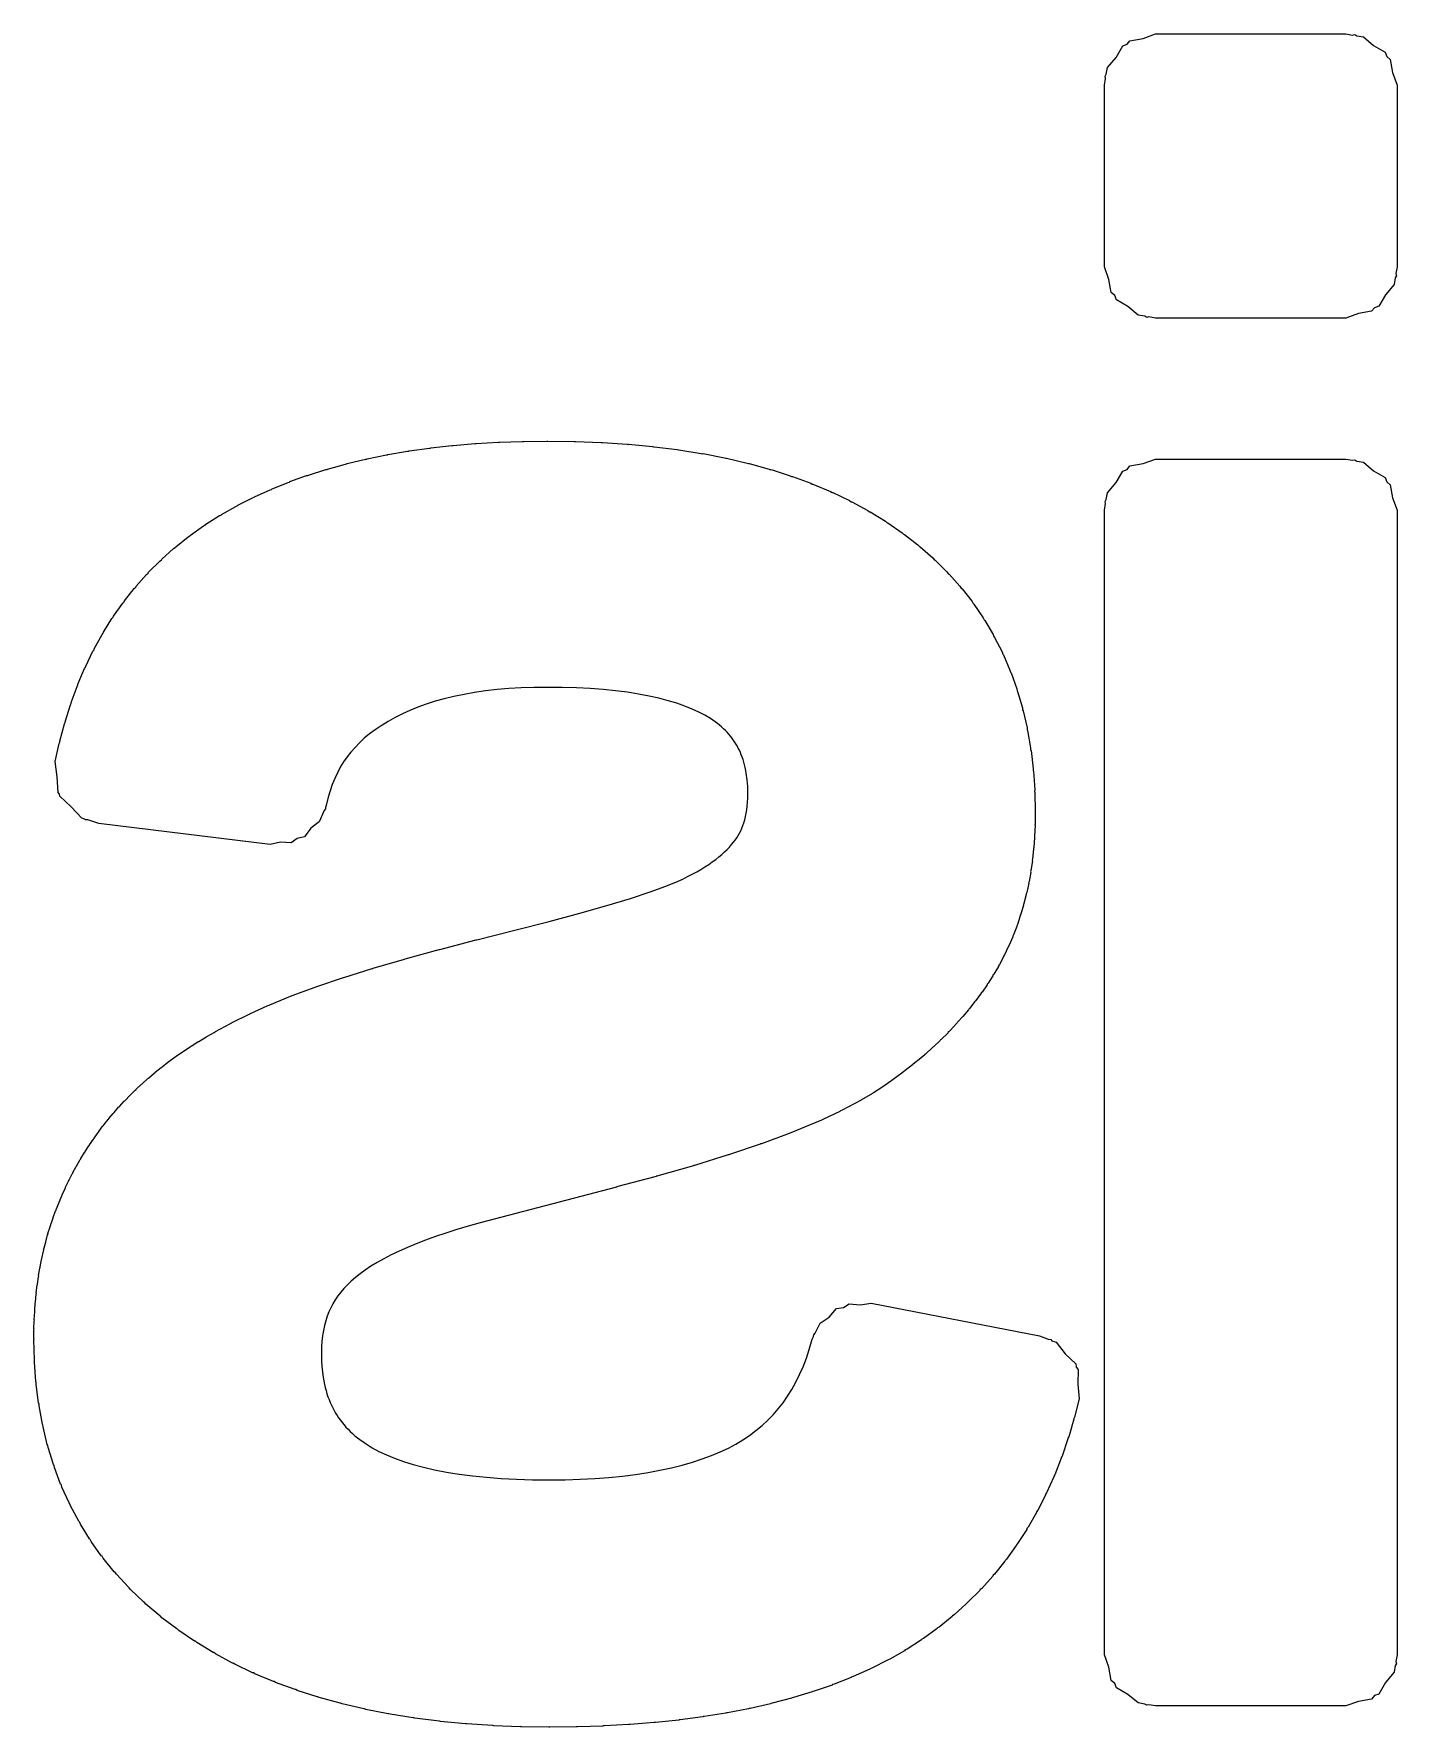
# Model space of a CAD drawing. Extents: x 0.85 to 7.08, y -8.11 to -2.46.
# Drawn here: x 5.0998 to 5.1785, y -6.8085 to -6.7108 of the extents above; entities that cross this region are included whole.
import ezdxf

# ---------------------------------------------------------------- set-up
doc = ezdxf.new("R2010")
doc.units = 0
doc.header["$MEASUREMENT"] = 0
doc.layers.add('BLACK', color=7, linetype='CONTINUOUS')

msp = doc.modelspace()

# ---------------------------------------------------------------- linework, layer by layer
at = {"layer": 'BLACK', "linetype": 'CONTINUOUS'}
for p, q in [((5.163062, -6.711202), (5.163817, -6.711069)), ((5.163817, -6.711069), (5.164538, -6.710806)), ((5.164538, -6.710806), (5.175524, -6.710806)), ((5.175524, -6.710806), (5.175908, -6.710874)), ((5.175908, -6.710874), (5.176037, -6.710851)), ((5.176037, -6.710851), (5.176151, -6.710917)), ((5.176151, -6.710917), (5.176534, -6.710985)), ((5.176534, -6.710985), (5.177122, -6.711478)), ((5.162257, -6.712162), (5.16264, -6.711497)), ((5.16264, -6.711497), (5.162891, -6.711406)), ((5.162891, -6.711406), (5.163062, -6.711202)), ((5.177122, -6.711478), (5.177786, -6.711861)), ((5.177786, -6.711861), (5.177877, -6.712112)), ((5.177877, -6.712112), (5.178081, -6.712283)), ((5.161696, -6.713133), (5.161764, -6.712749)), ((5.161764, -6.712749), (5.162257, -6.712162)), ((5.178081, -6.712283), (5.178215, -6.713038)), ((5.178215, -6.713038), (5.178477, -6.713759)), ((5.161585, -6.713759), (5.161653, -6.713376)), ((5.161585, -6.724257), (5.161585, -6.713759)), ((5.16163, -6.713246), (5.161696, -6.713133)), ((5.161653, -6.713376), (5.16163, -6.713246)), ((5.178477, -6.713759), (5.178477, -6.724257)), ((5.161848, -6.724978), (5.161585, -6.724257)), ((5.178432, -6.72477), (5.178366, -6.724884)), ((5.178477, -6.724257), (5.178409, -6.724641)), ((5.178409, -6.724641), (5.178432, -6.72477)), ((5.161981, -6.725734), (5.161848, -6.724978)), ((5.162185, -6.725905), (5.161981, -6.725734)), ((5.178299, -6.725267), (5.177806, -6.725855)), ((5.178366, -6.724884), (5.178299, -6.725267)), ((5.162276, -6.726155), (5.162185, -6.725905)), ((5.162941, -6.726539), (5.162276, -6.726155)), ((5.163528, -6.727032), (5.162941, -6.726539)), ((5.177172, -6.72661), (5.177001, -6.726814)), ((5.177422, -6.726519), (5.177172, -6.72661)), ((5.177806, -6.725855), (5.177422, -6.726519)), ((5.163912, -6.7271), (5.163528, -6.727032)), ((5.164025, -6.727165), (5.163912, -6.7271)), ((5.164155, -6.727142), (5.164025, -6.727165)), ((5.164538, -6.72721), (5.164155, -6.727142)), ((5.175524, -6.72721), (5.164538, -6.72721)), ((5.176245, -6.726948), (5.175524, -6.72721)), ((5.177001, -6.726814), (5.176245, -6.726948)), ((5.122724, -6.734699), (5.123931, -6.734564)), ((5.123931, -6.734564), (5.123986, -6.734567)), ((5.123986, -6.734567), (5.12401, -6.734556)), ((5.12401, -6.734556), (5.125252, -6.734451)), ((5.125252, -6.734451), (5.125305, -6.734455)), ((5.125305, -6.734455), (5.125328, -6.734445)), ((5.125328, -6.734445), (5.126606, -6.73437)), ((5.126606, -6.73437), (5.126655, -6.734376)), ((5.126655, -6.734376), (5.126678, -6.734367)), ((5.126678, -6.734367), (5.12799, -6.734322)), ((5.12799, -6.734322), (5.128037, -6.734328)), ((5.128037, -6.734328), (5.128059, -6.73432)), ((5.128059, -6.73432), (5.129407, -6.734305)), ((5.129407, -6.734305), (5.129454, -6.734313)), ((5.129454, -6.734313), (5.129476, -6.734305)), ((5.129476, -6.734305), (5.130994, -6.734324)), ((5.130994, -6.734324), (5.131045, -6.734334)), ((5.131045, -6.734334), (5.13107, -6.734326)), ((5.13107, -6.734326), (5.132542, -6.734382)), ((5.132542, -6.734382), (5.132596, -6.734393)), ((5.132596, -6.734393), (5.132622, -6.734386)), ((5.132622, -6.734386), (5.134049, -6.734479)), ((5.134049, -6.734479), (5.134106, -6.734493)), ((5.134106, -6.734493), (5.134134, -6.734485)), ((5.134134, -6.734485), (5.135515, -6.734616)), ((5.135515, -6.734616), (5.135576, -6.734632)), ((5.11789, -6.735603), (5.118955, -6.735348)), ((5.118955, -6.735348), (5.119024, -6.735343)), ((5.119024, -6.735343), (5.119051, -6.735326)), ((5.119051, -6.735326), (5.120153, -6.735101)), ((5.120153, -6.735101), (5.120217, -6.735099)), ((5.120217, -6.735099), (5.120244, -6.735084)), ((5.120244, -6.735084), (5.121381, -6.734888)), ((5.121381, -6.734888), (5.121442, -6.734889)), ((5.121442, -6.734889), (5.121468, -6.734875)), ((5.121468, -6.734875), (5.12264, -6.73471)), ((5.12264, -6.73471), (5.122698, -6.734711)), ((5.122698, -6.734711), (5.122724, -6.734699)), ((5.135576, -6.734632), (5.135605, -6.734626)), ((5.135605, -6.734626), (5.13694, -6.734793)), ((5.13694, -6.734793), (5.137004, -6.734813)), ((5.137004, -6.734813), (5.137036, -6.734806)), ((5.137036, -6.734806), (5.138325, -6.735011)), ((5.138325, -6.735011), (5.138392, -6.735034)), ((5.138392, -6.735034), (5.138426, -6.735029)), ((5.138426, -6.735029), (5.139669, -6.735271)), ((5.139669, -6.735271), (5.13974, -6.735298)), ((5.13974, -6.735298), (5.139776, -6.735293)), ((5.139776, -6.735293), (5.140974, -6.735572)), ((5.140974, -6.735572), (5.141047, -6.735604)), ((5.163817, -6.735605), (5.164538, -6.735343)), ((5.164538, -6.735343), (5.175524, -6.735343)), ((5.175524, -6.735343), (5.175908, -6.73541)), ((5.175908, -6.73541), (5.176037, -6.735387)), ((5.176037, -6.735387), (5.176151, -6.735453)), ((5.176151, -6.735453), (5.176534, -6.735521)), ((5.176534, -6.735521), (5.177122, -6.736014)), ((5.114592, -6.736642), (5.115552, -6.736297)), ((5.115552, -6.736297), (5.11563, -6.736284)), ((5.11563, -6.736284), (5.11566, -6.736261)), ((5.11566, -6.736261), (5.116655, -6.735945)), ((5.116655, -6.735945), (5.11673, -6.735935)), ((5.11673, -6.735935), (5.116759, -6.735914)), ((5.116759, -6.735914), (5.11779, -6.735629)), ((5.11779, -6.735629), (5.117861, -6.735622)), ((5.117861, -6.735622), (5.11789, -6.735603)), ((5.141047, -6.735604), (5.141085, -6.735601)), ((5.141085, -6.735601), (5.142237, -6.735917)), ((5.142237, -6.735917), (5.142314, -6.735953)), ((5.142314, -6.735953), (5.142354, -6.735951)), ((5.142354, -6.735951), (5.14346, -6.736305)), ((5.14346, -6.736305), (5.14354, -6.736346)), ((5.14354, -6.736346), (5.143583, -6.736347)), ((5.143583, -6.736347), (5.144643, -6.736737)), ((5.162257, -6.736698), (5.16264, -6.736033)), ((5.16264, -6.736033), (5.162891, -6.735942)), ((5.162891, -6.735942), (5.163062, -6.735738)), ((5.163062, -6.735738), (5.163817, -6.735605)), ((5.177122, -6.736014), (5.177786, -6.736397)), ((5.177786, -6.736397), (5.177877, -6.736648)), ((5.112437, -6.737571), (5.112523, -6.737545)), ((5.112523, -6.737545), (5.112553, -6.737515)), ((5.112553, -6.737515), (5.113442, -6.73711)), ((5.113442, -6.73711), (5.113526, -6.737088)), ((5.113526, -6.737088), (5.113557, -6.737061)), ((5.113557, -6.737061), (5.114481, -6.736685)), ((5.114481, -6.736685), (5.114562, -6.736668)), ((5.114562, -6.736668), (5.114592, -6.736642)), ((5.144643, -6.736737), (5.144725, -6.736785)), ((5.144725, -6.736785), (5.14477, -6.736787)), ((5.14477, -6.736787), (5.145784, -6.737215)), ((5.145784, -6.737215), (5.145868, -6.737269)), ((5.145868, -6.737269), (5.145915, -6.737274)), ((5.145915, -6.737274), (5.146884, -6.737739)), ((5.161696, -6.737669), (5.161764, -6.737285)), ((5.161764, -6.737285), (5.162257, -6.736698)), ((5.177877, -6.736648), (5.178081, -6.736819)), ((5.178081, -6.736819), (5.178215, -6.737575)), ((5.110646, -6.738536), (5.111465, -6.738071)), ((5.111465, -6.738071), (5.111553, -6.738039)), ((5.111553, -6.738039), (5.111583, -6.738007)), ((5.111583, -6.738007), (5.112437, -6.737571)), ((5.146884, -6.737739), (5.146969, -6.737799)), ((5.146969, -6.737799), (5.147017, -6.737807)), ((5.147017, -6.737807), (5.14794, -6.738309)), ((5.14794, -6.738309), (5.148026, -6.738377)), ((5.148026, -6.738377), (5.148076, -6.738387)), ((5.148076, -6.738387), (5.148953, -6.738926)), ((5.161585, -6.738295), (5.161653, -6.737912)), ((5.161585, -6.804335), (5.161585, -6.738295)), ((5.16163, -6.737783), (5.161696, -6.737669)), ((5.161653, -6.737912), (5.16163, -6.737783)), ((5.178215, -6.737575), (5.178477, -6.738295)), ((5.178477, -6.738295), (5.178477, -6.804335)), ((5.108852, -6.73973), (5.109605, -6.739195)), ((5.109605, -6.739195), (5.109707, -6.739146)), ((5.109707, -6.739146), (5.109739, -6.739105)), ((5.109739, -6.739105), (5.11053, -6.738606)), ((5.11053, -6.738606), (5.110617, -6.73857)), ((5.110617, -6.73857), (5.110646, -6.738536)), ((5.148953, -6.738926), (5.149038, -6.739002)), ((5.149038, -6.739002), (5.149089, -6.739015)), ((5.149089, -6.739015), (5.149921, -6.739592)), ((5.107877, -6.740508), (5.107977, -6.740446)), ((5.107977, -6.740446), (5.108005, -6.7404)), ((5.108005, -6.7404), (5.108721, -6.739829)), ((5.108721, -6.739829), (5.108822, -6.739774)), ((5.108822, -6.739774), (5.108852, -6.73973)), ((5.149921, -6.739592), (5.150002, -6.739673)), ((5.150002, -6.739673), (5.150053, -6.739689)), ((5.150053, -6.739689), (5.150829, -6.740293)), ((5.150829, -6.740293), (5.150911, -6.740385)), ((5.150911, -6.740385), (5.150964, -6.740405)), ((5.150964, -6.740405), (5.15169, -6.741044)), ((5.106435, -6.741875), (5.107076, -6.741231)), ((5.107076, -6.741231), (5.107173, -6.741164)), ((5.107173, -6.741164), (5.107199, -6.741116)), ((5.107199, -6.741116), (5.107877, -6.740508)), ((5.15169, -6.741044), (5.151769, -6.741143)), ((5.151769, -6.741143), (5.151822, -6.741167)), ((5.151822, -6.741167), (5.152498, -6.741839)), ((5.105715, -6.742678), (5.10632, -6.741998)), ((5.10632, -6.741998), (5.106412, -6.741925)), ((5.106412, -6.741925), (5.106435, -6.741875)), ((5.152498, -6.741839), (5.152573, -6.741946)), ((5.152573, -6.741946), (5.152626, -6.741975)), ((5.152626, -6.741975), (5.153252, -6.742681)), ((5.105041, -6.743523), (5.105608, -6.742806)), ((5.105608, -6.742806), (5.105695, -6.742728)), ((5.105695, -6.742728), (5.105715, -6.742678)), ((5.153252, -6.742681), (5.153321, -6.742794)), ((5.153321, -6.742794), (5.153372, -6.742826)), ((5.153372, -6.742826), (5.153948, -6.743566)), ((5.104412, -6.744408), (5.104941, -6.743656)), ((5.104941, -6.743656), (5.105024, -6.743574)), ((5.105024, -6.743574), (5.105041, -6.743523)), ((5.153948, -6.743566), (5.154011, -6.743684)), ((5.154011, -6.743684), (5.15406, -6.74372)), ((5.15406, -6.74372), (5.154586, -6.744493)), ((5.103818, -6.745383), (5.103829, -6.745332)), ((5.103829, -6.745332), (5.104322, -6.744544)), ((5.104322, -6.744544), (5.104398, -6.744459)), ((5.104398, -6.744459), (5.104412, -6.744408)), ((5.154586, -6.744493), (5.154641, -6.744615)), ((5.154641, -6.744615), (5.154688, -6.744654)), ((5.154688, -6.744654), (5.155164, -6.745462)), ((5.103285, -6.746344), (5.103293, -6.746294)), ((5.103293, -6.746294), (5.103748, -6.74547)), ((5.103748, -6.74547), (5.103818, -6.745383)), ((5.155164, -6.745462), (5.15521, -6.745586)), ((5.15521, -6.745586), (5.155254, -6.745627)), ((5.155254, -6.745627), (5.15568, -6.746469)), ((5.102799, -6.747341), (5.102804, -6.747293)), ((5.102804, -6.747293), (5.103222, -6.746432)), ((5.103222, -6.746432), (5.103285, -6.746344)), ((5.15568, -6.746469), (5.155718, -6.746594)), ((5.155718, -6.746594), (5.155758, -6.746637)), ((5.155758, -6.746637), (5.156134, -6.747513)), ((5.102361, -6.748326), (5.102742, -6.747429)), ((5.102742, -6.747429), (5.102799, -6.747341)), ((5.156134, -6.747513), (5.156163, -6.747637)), ((5.156163, -6.747637), (5.1562, -6.747682)), ((5.1562, -6.747682), (5.156526, -6.748591)), ((5.101964, -6.749393), (5.102308, -6.74846)), ((5.102308, -6.74846), (5.102358, -6.748373)), ((5.102358, -6.748373), (5.102361, -6.748326)), ((5.123496, -6.74917), (5.122964, -6.749319)), ((5.124054, -6.749036), (5.123496, -6.74917)), ((5.124639, -6.748916), (5.124054, -6.749036)), ((5.125249, -6.748811), (5.124639, -6.748916)), ((5.125884, -6.748721), (5.125249, -6.748811)), ((5.126546, -6.748646), (5.125884, -6.748721)), ((5.12723, -6.748588), (5.126546, -6.748646)), ((5.127942, -6.748546), (5.12723, -6.748588)), ((5.128679, -6.74852), (5.127942, -6.748546)), ((5.12944, -6.748512), (5.128679, -6.74852)), ((5.130297, -6.74852), (5.12944, -6.748512)), ((5.131121, -6.748544), (5.130297, -6.74852)), ((5.131908, -6.748585), (5.131121, -6.748544)), ((5.132661, -6.748641), (5.131908, -6.748585)), ((5.133377, -6.748713), (5.132661, -6.748641)), ((5.134061, -6.7488), (5.133377, -6.748713)), ((5.134705, -6.748901), (5.134061, -6.7488)), ((5.135314, -6.749016), (5.134705, -6.748901)), ((5.135884, -6.749143), (5.135314, -6.749016)), ((5.136419, -6.749283), (5.135884, -6.749143)), ((5.156526, -6.748591), (5.156547, -6.748712)), ((5.156547, -6.748712), (5.15658, -6.748758)), ((5.15658, -6.748758), (5.156856, -6.749701)), ((5.101613, -6.750494), (5.10192, -6.749524)), ((5.10192, -6.749524), (5.101964, -6.749439)), ((5.101964, -6.749439), (5.101964, -6.749393)), ((5.120667, -6.75025), (5.120254, -6.750485)), ((5.121079, -6.75004), (5.120667, -6.75025)), ((5.121513, -6.749842), (5.121079, -6.75004)), ((5.121972, -6.749655), (5.121513, -6.749842)), ((5.122455, -6.74948), (5.121972, -6.749655)), ((5.122964, -6.749319), (5.122455, -6.74948)), ((5.136915, -6.749434), (5.136419, -6.749283)), ((5.137374, -6.749594), (5.136915, -6.749434)), ((5.137794, -6.749763), (5.137374, -6.749594)), ((5.138177, -6.749939), (5.137794, -6.749763)), ((5.138524, -6.750121), (5.138177, -6.749939)), ((5.138856, -6.750319), (5.138524, -6.750121)), ((5.156856, -6.749701), (5.156869, -6.749819)), ((5.156869, -6.749819), (5.156898, -6.749865)), ((5.156898, -6.749865), (5.157124, -6.750842)), ((5.101307, -6.751626), (5.101576, -6.75062)), ((5.101576, -6.75062), (5.101615, -6.750537)), ((5.101615, -6.750537), (5.101613, -6.750494)), ((5.119183, -6.751203), (5.118882, -6.751453)), ((5.119508, -6.750961), (5.119183, -6.751203)), ((5.119858, -6.750726), (5.119508, -6.750961)), ((5.120254, -6.750485), (5.119858, -6.750726)), ((5.138983, -6.750403), (5.138856, -6.750319)), ((5.139122, -6.7505), (5.138983, -6.750403)), ((5.139254, -6.750599), (5.139122, -6.7505)), ((5.139379, -6.750698), (5.139254, -6.750599)), ((5.139498, -6.750799), (5.139379, -6.750698)), ((5.13961, -6.750901), (5.139498, -6.750799)), ((5.139717, -6.751004), (5.13961, -6.750901)), ((5.139817, -6.751108), (5.139717, -6.751004)), ((5.139914, -6.751214), (5.139817, -6.751108)), ((5.140005, -6.751322), (5.139914, -6.751214)), ((5.157124, -6.750842), (5.15713, -6.750956)), ((5.15713, -6.750956), (5.157156, -6.751001)), ((5.157156, -6.751001), (5.157331, -6.752012)), ((5.101045, -6.75279), (5.101277, -6.751748)), ((5.101277, -6.751748), (5.10131, -6.751667)), ((5.10131, -6.751667), (5.101307, -6.751626)), ((5.118345, -6.751974), (5.118106, -6.752247)), ((5.118603, -6.75171), (5.118345, -6.751974)), ((5.118882, -6.751453), (5.118603, -6.75171)), ((5.14009, -6.75143), (5.140005, -6.751322)), ((5.140172, -6.751542), (5.14009, -6.75143)), ((5.14025, -6.751656), (5.140172, -6.751542)), ((5.140323, -6.751772), (5.14025, -6.751656)), ((5.140392, -6.751891), (5.140323, -6.751772)), ((5.140458, -6.752013), (5.140392, -6.751891)), ((5.140521, -6.75214), (5.140458, -6.752013)), ((5.14058, -6.752268), (5.140521, -6.75214)), ((5.157331, -6.752012), (5.157331, -6.75212)), ((5.157331, -6.75212), (5.157354, -6.752165)), ((5.157354, -6.752165), (5.157479, -6.75321)), ((5.101161, -6.753684), (5.101045, -6.75279)), ((5.117498, -6.753123), (5.117328, -6.753439)), ((5.117684, -6.75282), (5.117498, -6.753123)), ((5.117887, -6.752528), (5.117684, -6.75282)), ((5.118106, -6.752247), (5.117887, -6.752528)), ((5.140635, -6.752403), (5.14058, -6.752268)), ((5.140688, -6.752542), (5.140635, -6.752403)), ((5.140736, -6.752684), (5.140688, -6.752542)), ((5.140782, -6.752834), (5.140736, -6.752684)), ((5.140823, -6.752988), (5.140782, -6.752834)), ((5.140861, -6.753147), (5.140823, -6.752988)), ((5.140896, -6.753314), (5.140861, -6.753147)), ((5.101208, -6.754584), (5.101161, -6.753684)), ((5.117034, -6.754113), (5.116909, -6.754476)), ((5.117173, -6.753769), (5.117034, -6.754113)), ((5.117328, -6.753439), (5.117173, -6.753769)), ((5.140922, -6.753465), (5.140896, -6.753314)), ((5.140972, -6.753849), (5.140922, -6.753465)), ((5.141002, -6.754239), (5.140972, -6.753849)), ((5.157479, -6.75321), (5.157473, -6.753312)), ((5.157473, -6.753312), (5.157493, -6.753356)), ((5.157493, -6.753356), (5.157568, -6.754434)), ((5.101291, -6.754673), (5.101208, -6.754584)), ((5.101306, -6.754793), (5.101291, -6.754673)), ((5.10197, -6.755403), (5.101306, -6.754793)), ((5.116799, -6.754857), (5.11669, -6.755325)), ((5.116909, -6.754476), (5.116799, -6.754857)), ((5.140997, -6.755137), (5.141009, -6.754902)), ((5.141012, -6.754664), (5.141002, -6.754239)), ((5.141009, -6.754902), (5.141012, -6.754664)), ((5.157568, -6.754434), (5.157557, -6.75453)), ((5.157557, -6.75453), (5.157574, -6.754573)), ((5.157574, -6.754573), (5.157599, -6.755685)), ((5.102585, -6.756062), (5.10197, -6.755403)), ((5.102741, -6.75611), (5.102585, -6.756062)), ((5.102794, -6.756159), (5.102741, -6.75611)), ((5.116567, -6.755611), (5.116286, -6.756268)), ((5.116638, -6.755518), (5.116567, -6.755611)), ((5.11669, -6.755325), (5.116634, -6.755454)), ((5.116634, -6.755454), (5.116638, -6.755518)), ((5.140834, -6.756155), (5.140879, -6.755972)), ((5.140879, -6.755972), (5.140918, -6.75578)), ((5.140918, -6.75578), (5.140951, -6.755578)), ((5.140951, -6.755578), (5.140977, -6.755363)), ((5.140977, -6.755363), (5.140997, -6.755137)), ((5.157599, -6.755685), (5.157587, -6.75576)), ((5.157587, -6.75576), (5.157599, -6.755795)), ((5.157599, -6.755795), (5.157591, -6.756399)), ((5.102919, -6.756164), (5.102794, -6.756159)), ((5.103565, -6.756363), (5.102919, -6.756164)), ((5.113453, -6.757583), (5.103565, -6.756363)), ((5.115793, -6.756638), (5.115421, -6.75713)), ((5.116286, -6.756268), (5.115793, -6.756638)), ((5.140375, -6.757198), (5.140456, -6.757068)), ((5.140456, -6.757068), (5.140532, -6.756933)), ((5.140532, -6.756933), (5.140602, -6.756792)), ((5.140602, -6.756792), (5.140667, -6.756645)), ((5.140667, -6.756645), (5.140728, -6.756489)), ((5.140728, -6.756489), (5.140783, -6.756327)), ((5.140783, -6.756327), (5.140834, -6.756155)), ((5.157562, -6.75708), (5.157548, -6.757142)), ((5.157588, -6.756488), (5.157562, -6.75708)), ((5.157591, -6.756399), (5.157579, -6.756459)), ((5.157579, -6.756459), (5.157588, -6.756488)), ((5.114054, -6.757445), (5.113453, -6.757583)), ((5.11467, -6.757479), (5.114054, -6.757445)), ((5.115009, -6.757225), (5.11467, -6.757479)), ((5.115421, -6.75713), (5.115009, -6.757225)), ((5.139508, -6.758156), (5.139667, -6.758013)), ((5.139667, -6.758013), (5.139814, -6.757871)), ((5.139814, -6.757871), (5.139951, -6.757729)), ((5.139951, -6.757729), (5.140078, -6.757588)), ((5.140078, -6.757588), (5.14019, -6.757452)), ((5.14019, -6.757452), (5.140288, -6.757324)), ((5.140288, -6.757324), (5.140375, -6.757198)), ((5.157503, -6.757848), (5.157441, -6.758416)), ((5.157512, -6.757752), (5.157495, -6.757817)), ((5.157495, -6.757817), (5.157503, -6.757848)), ((5.157556, -6.757172), (5.157512, -6.757752)), ((5.157548, -6.757142), (5.157556, -6.757172)), ((5.138065, -6.759156), (5.138307, -6.759016)), ((5.138307, -6.759016), (5.138538, -6.758873)), ((5.138538, -6.758873), (5.138756, -6.758731)), ((5.138756, -6.758731), (5.138963, -6.758587)), ((5.138963, -6.758587), (5.139156, -6.758444)), ((5.139156, -6.758444), (5.139338, -6.7583)), ((5.139338, -6.7583), (5.139508, -6.758156)), ((5.157429, -6.758514), (5.15735, -6.759071)), ((5.157441, -6.758416), (5.157422, -6.758482)), ((5.157422, -6.758482), (5.157429, -6.758514)), ((5.135377, -6.760314), (5.136288, -6.759985)), ((5.136288, -6.759985), (5.136989, -6.759696)), ((5.136989, -6.759696), (5.137258, -6.759573)), ((5.137258, -6.759573), (5.137539, -6.759436)), ((5.137539, -6.759436), (5.137808, -6.759297)), ((5.137808, -6.759297), (5.138065, -6.759156)), ((5.157216, -6.75982), (5.157101, -6.760353)), ((5.157236, -6.759717), (5.157211, -6.759785)), ((5.157211, -6.759785), (5.157216, -6.75982)), ((5.157334, -6.759172), (5.157236, -6.759717)), ((5.15735, -6.759071), (5.157328, -6.759138)), ((5.157328, -6.759138), (5.157334, -6.759172)), ((5.132881, -6.761097), (5.134236, -6.760687)), ((5.134236, -6.760687), (5.135377, -6.760314)), ((5.156944, -6.76098), (5.156913, -6.76105)), ((5.157077, -6.760459), (5.156944, -6.76098)), ((5.157101, -6.760353), (5.157073, -6.760423)), ((5.157073, -6.760423), (5.157077, -6.760459)), ((5.129539, -6.762022), (5.131312, -6.761543)), ((5.131312, -6.761543), (5.132881, -6.761097)), ((5.156731, -6.761705), (5.156563, -6.762202)), ((5.156765, -6.761596), (5.15673, -6.761667)), ((5.15673, -6.761667), (5.156731, -6.761705)), ((5.156915, -6.761087), (5.156765, -6.761596)), ((5.156913, -6.76105), (5.156915, -6.761087)), ((5.125369, -6.763079), (5.127562, -6.762533)), ((5.127562, -6.762533), (5.129539, -6.762022)), ((5.156294, -6.762907), (5.156091, -6.763381)), ((5.156296, -6.762868), (5.156294, -6.762907)), ((5.156338, -6.762797), (5.156296, -6.762868)), ((5.156524, -6.762312), (5.156338, -6.762797)), ((5.156563, -6.762202), (5.156524, -6.762273)), ((5.156524, -6.762273), (5.156524, -6.762312)), ((5.121244, -6.764176), (5.123197, -6.763641)), ((5.123197, -6.763641), (5.123226, -6.763638)), ((5.123226, -6.763638), (5.123238, -6.76363)), ((5.123238, -6.76363), (5.125344, -6.763086)), ((5.125344, -6.763086), (5.125362, -6.763084)), ((5.125362, -6.763084), (5.125369, -6.763079)), ((5.156041, -6.763491), (5.15582, -6.763952)), ((5.156045, -6.763451), (5.156041, -6.763491)), ((5.156091, -6.763381), (5.156045, -6.763451)), ((5.117693, -6.765248), (5.119341, -6.764732)), ((5.119341, -6.764732), (5.119381, -6.764726)), ((5.119381, -6.764726), (5.119396, -6.764715)), ((5.119396, -6.764715), (5.121197, -6.764189)), ((5.121197, -6.764189), (5.12123, -6.764186)), ((5.12123, -6.764186), (5.121244, -6.764176)), ((5.155467, -6.764619), (5.155211, -6.765056)), ((5.155474, -6.764578), (5.155467, -6.764619)), ((5.155527, -6.764511), (5.155474, -6.764578)), ((5.155765, -6.764061), (5.155527, -6.764511)), ((5.155771, -6.764021), (5.155765, -6.764061)), ((5.15582, -6.763952), (5.155771, -6.764021)), ((5.114713, -6.766299), (5.116055, -6.765803)), ((5.116055, -6.765803), (5.116111, -6.765792)), ((5.116111, -6.765792), (5.116133, -6.765775)), ((5.116133, -6.765775), (5.117628, -6.765269)), ((5.117628, -6.765269), (5.117675, -6.765261)), ((5.117675, -6.765261), (5.117693, -6.765248)), ((5.154814, -6.765676), (5.154524, -6.766092)), ((5.154823, -6.765642), (5.154814, -6.765676)), ((5.154873, -6.765587), (5.154823, -6.765642)), ((5.155146, -6.765162), (5.154873, -6.765587)), ((5.155155, -6.765122), (5.155146, -6.765162)), ((5.155211, -6.765056), (5.155155, -6.765122)), ((5.113312, -6.766874), (5.113397, -6.766852)), ((5.113397, -6.766852), (5.113428, -6.766823)), ((5.113428, -6.766823), (5.114618, -6.766336)), ((5.114618, -6.766336), (5.114687, -6.766321)), ((5.114687, -6.766321), (5.114713, -6.766299)), ((5.154117, -6.766643), (5.153801, -6.767043)), ((5.154126, -6.766615), (5.154117, -6.766643)), ((5.15417, -6.766573), (5.154126, -6.766615)), ((5.154472, -6.766165), (5.15417, -6.766573)), ((5.154481, -6.766136), (5.154472, -6.766165)), ((5.154524, -6.766092), (5.154481, -6.766136)), ((5.111261, -6.767854), (5.112197, -6.767389)), ((5.112197, -6.767389), (5.112254, -6.767372)), ((5.112254, -6.767372), (5.112274, -6.767352)), ((5.112274, -6.767352), (5.113312, -6.766874)), ((5.15336, -6.76757), (5.153017, -6.767955)), ((5.153371, -6.767543), (5.15336, -6.76757)), ((5.153417, -6.767504), (5.153371, -6.767543)), ((5.153746, -6.767111), (5.153417, -6.767504)), ((5.153756, -6.767084), (5.153746, -6.767111)), ((5.153801, -6.767043), (5.153756, -6.767084)), ((5.109332, -6.768939), (5.109742, -6.768692)), ((5.109742, -6.768692), (5.109779, -6.768677)), ((5.109779, -6.768677), (5.109791, -6.768663)), ((5.109791, -6.768663), (5.110214, -6.768419)), ((5.110214, -6.768419), (5.110268, -6.768399)), ((5.110268, -6.768399), (5.110286, -6.768378)), ((5.110286, -6.768378), (5.11117, -6.767901)), ((5.11117, -6.767901), (5.111237, -6.767878)), ((5.111237, -6.767878), (5.111261, -6.767854)), ((5.152545, -6.768457), (5.152176, -6.768827)), ((5.152557, -6.768431), (5.152545, -6.768457)), ((5.152604, -6.768396), (5.152557, -6.768431)), ((5.15296, -6.768018), (5.152604, -6.768396)), ((5.152971, -6.767992), (5.15296, -6.768018)), ((5.153017, -6.767955), (5.152971, -6.767992)), ((5.108023, -6.769802), (5.108395, -6.769545)), ((5.108395, -6.769545), (5.108435, -6.769526)), ((5.108435, -6.769526), (5.108448, -6.769509)), ((5.108448, -6.769509), (5.108832, -6.769255)), ((5.108832, -6.769255), (5.108871, -6.769238)), ((5.108871, -6.769238), (5.108884, -6.769221)), ((5.108884, -6.769221), (5.109281, -6.76897)), ((5.109281, -6.76897), (5.109319, -6.768955)), ((5.109319, -6.768955), (5.109332, -6.768939)), ((5.151218, -6.76971), (5.150809, -6.770057)), ((5.151231, -6.769687), (5.151218, -6.76971)), ((5.151278, -6.769657), (5.151231, -6.769687)), ((5.151674, -6.769303), (5.151278, -6.769657)), ((5.151687, -6.769278), (5.151674, -6.769303)), ((5.151734, -6.769247), (5.151687, -6.769278)), ((5.152117, -6.768885), (5.151734, -6.769247)), ((5.152129, -6.76886), (5.152117, -6.768885)), ((5.152176, -6.768827), (5.152129, -6.76886)), ((5.106441, -6.771038), (5.106761, -6.770767)), ((5.106761, -6.770767), (5.106806, -6.770741)), ((5.106806, -6.770741), (5.106819, -6.770719)), ((5.106819, -6.770719), (5.107152, -6.770452)), ((5.107152, -6.770452), (5.107196, -6.770428)), ((5.107196, -6.770428), (5.107209, -6.770407)), ((5.107209, -6.770407), (5.107554, -6.770143)), ((5.107554, -6.770143), (5.107597, -6.770121)), ((5.107597, -6.770121), (5.10761, -6.770101)), ((5.10761, -6.770101), (5.107969, -6.769841)), ((5.107969, -6.769841), (5.10801, -6.769821)), ((5.10801, -6.769821), (5.108023, -6.769802)), ((5.150265, -6.770495), (5.149829, -6.770826)), ((5.150279, -6.770473), (5.150265, -6.770495)), ((5.150326, -6.770447), (5.150279, -6.770473)), ((5.150748, -6.770107), (5.150326, -6.770447)), ((5.150762, -6.770085), (5.150748, -6.770107)), ((5.150809, -6.770057), (5.150762, -6.770085)), ((5.105662, -6.771753), (5.10571, -6.77172)), ((5.10571, -6.77172), (5.105722, -6.771695)), ((5.105722, -6.771695), (5.106016, -6.771417)), ((5.106016, -6.771417), (5.106063, -6.771387)), ((5.106063, -6.771387), (5.106076, -6.771363)), ((5.106076, -6.771363), (5.106383, -6.771089)), ((5.106383, -6.771089), (5.106428, -6.77106)), ((5.106428, -6.77106), (5.106441, -6.771038)), ((5.148736, -6.771595), (5.14826, -6.771904)), ((5.148751, -6.771575), (5.148736, -6.771595)), ((5.148796, -6.771555), (5.148751, -6.771575)), ((5.149259, -6.771238), (5.148796, -6.771555)), ((5.149273, -6.771218), (5.149259, -6.771238)), ((5.149319, -6.771196), (5.149273, -6.771218)), ((5.149768, -6.770872), (5.149319, -6.771196)), ((5.149782, -6.77085), (5.149768, -6.770872)), ((5.149829, -6.770826), (5.149782, -6.77085)), ((5.104706, -6.772744), (5.104745, -6.772713)), ((5.104745, -6.772713), (5.104755, -6.77269)), ((5.104755, -6.77269), (5.105025, -6.772399)), ((5.105025, -6.772399), (5.105065, -6.772369)), ((5.105065, -6.772369), (5.105075, -6.772346)), ((5.105075, -6.772346), (5.105353, -6.772061)), ((5.105353, -6.772061), (5.105375, -6.772045)), ((5.105375, -6.772045), (5.105381, -6.772033)), ((5.105381, -6.772033), (5.105662, -6.771753)), ((5.147551, -6.772334), (5.14646, -6.772916)), ((5.147591, -6.77229), (5.147551, -6.772334)), ((5.147712, -6.772243), (5.147591, -6.77229)), ((5.148201, -6.771941), (5.147712, -6.772243)), ((5.148216, -6.771923), (5.148201, -6.771941)), ((5.14826, -6.771904), (5.148216, -6.771923)), ((5.103849, -6.773764), (5.104095, -6.773456)), ((5.104095, -6.773456), (5.104133, -6.773422)), ((5.104133, -6.773422), (5.104142, -6.773399)), ((5.104142, -6.773399), (5.104396, -6.773097)), ((5.104396, -6.773097), (5.104435, -6.773064)), ((5.104435, -6.773064), (5.104444, -6.773041)), ((5.104444, -6.773041), (5.104706, -6.772744)), ((5.144934, -6.773626), (5.143502, -6.774216)), ((5.144965, -6.773597), (5.144934, -6.773626)), ((5.145053, -6.773574), (5.144965, -6.773597)), ((5.146314, -6.772989), (5.145053, -6.773574)), ((5.146352, -6.772951), (5.146314, -6.772989)), ((5.14646, -6.772916), (5.146352, -6.772951)), ((5.103028, -6.774902), (5.103249, -6.774577)), ((5.103249, -6.774577), (5.103285, -6.77454)), ((5.103285, -6.77454), (5.103292, -6.774516)), ((5.103292, -6.774516), (5.103521, -6.774197)), ((5.103521, -6.774197), (5.103558, -6.774161)), ((5.103558, -6.774161), (5.103566, -6.774137)), ((5.103566, -6.774137), (5.103803, -6.773823)), ((5.103803, -6.773823), (5.103841, -6.773788)), ((5.103841, -6.773788), (5.103849, -6.773764)), ((5.143404, -6.774254), (5.141803, -6.774847)), ((5.143431, -6.774231), (5.143404, -6.774254)), ((5.143502, -6.774216), (5.143431, -6.774231)), ((5.102528, -6.775695), (5.102734, -6.775358)), ((5.102734, -6.775358), (5.102768, -6.77532)), ((5.102768, -6.77532), (5.102773, -6.775295)), ((5.102773, -6.775295), (5.102987, -6.774964)), ((5.102987, -6.774964), (5.103022, -6.774927)), ((5.103022, -6.774927), (5.103028, -6.774902)), ((5.139879, -6.775496), (5.137938, -6.776097)), ((5.139899, -6.775481), (5.139879, -6.775496)), ((5.139949, -6.775473), (5.139899, -6.775481)), ((5.14172, -6.774876), (5.139949, -6.775473)), ((5.141743, -6.774858), (5.14172, -6.774876)), ((5.141803, -6.774847), (5.141743, -6.774858)), ((5.101853, -6.776932), (5.102034, -6.776578)), ((5.102034, -6.776578), (5.102065, -6.776538)), ((5.102065, -6.776538), (5.102069, -6.776513)), ((5.102069, -6.776513), (5.102258, -6.776165)), ((5.102258, -6.776165), (5.102289, -6.776125)), ((5.102289, -6.776125), (5.102294, -6.776101)), ((5.102294, -6.776101), (5.102491, -6.775758)), ((5.102491, -6.775758), (5.102523, -6.775719)), ((5.102523, -6.775719), (5.102528, -6.775695)), ((5.137878, -6.776115), (5.135768, -6.776719)), ((5.137896, -6.776102), (5.137878, -6.776115)), ((5.137938, -6.776097), (5.137896, -6.776102)), ((5.101453, -6.777787), (5.101618, -6.777422)), ((5.101618, -6.777422), (5.101646, -6.777381)), ((5.101646, -6.777381), (5.101648, -6.777356)), ((5.101648, -6.777356), (5.101821, -6.776997)), ((5.101821, -6.776997), (5.10185, -6.776956)), ((5.10185, -6.776956), (5.101853, -6.776932)), ((5.133427, -6.777344), (5.12557, -6.779415)), ((5.133429, -6.777343), (5.133427, -6.777344)), ((5.133436, -6.777342), (5.133429, -6.777343)), ((5.135716, -6.776734), (5.133436, -6.777342)), ((5.135731, -6.776723), (5.135716, -6.776734)), ((5.135768, -6.776719), (5.135731, -6.776723)), ((5.101098, -6.778646), (5.101246, -6.778276)), ((5.101246, -6.778276), (5.101267, -6.778243)), ((5.101267, -6.778243), (5.101268, -6.778223)), ((5.101268, -6.778223), (5.101424, -6.777852)), ((5.101424, -6.777852), (5.101451, -6.777811)), ((5.101451, -6.777811), (5.101453, -6.777787)), ((5.100774, -6.77956), (5.100903, -6.779177)), ((5.100775, -6.779587), (5.100774, -6.77956)), ((5.100903, -6.779177), (5.10093, -6.779127)), ((5.10093, -6.7791), (5.101068, -6.778723)), ((5.10093, -6.779127), (5.10093, -6.7791)), ((5.101068, -6.778723), (5.101097, -6.778673)), ((5.101097, -6.778673), (5.101098, -6.778646)), ((5.12557, -6.779415), (5.124874, -6.779606)), ((5.100479, -6.780575), (5.100501, -6.780525)), ((5.100499, -6.780499), (5.100608, -6.780103)), ((5.100501, -6.780525), (5.100499, -6.780499)), ((5.100608, -6.780103), (5.100632, -6.780054)), ((5.10063, -6.780027), (5.100749, -6.779637)), ((5.100632, -6.780054), (5.10063, -6.780027)), ((5.100749, -6.779637), (5.100775, -6.779587)), ((5.12242, -6.780405), (5.121879, -6.780615)), ((5.122989, -6.780199), (5.12242, -6.780405)), ((5.12359, -6.779997), (5.122989, -6.780199)), ((5.124215, -6.7798), (5.12359, -6.779997)), ((5.124874, -6.779606), (5.124215, -6.7798)), ((5.100255, -6.781535), (5.100274, -6.781487)), ((5.100271, -6.781462), (5.100361, -6.781052)), ((5.100274, -6.781487), (5.100271, -6.781462)), ((5.100361, -6.781052), (5.100381, -6.781003)), ((5.100379, -6.780978), (5.100479, -6.780575)), ((5.100381, -6.781003), (5.100379, -6.780978)), ((5.120017, -6.781479), (5.119626, -6.781699)), ((5.120438, -6.78126), (5.120017, -6.781479)), ((5.120889, -6.781042), (5.120438, -6.78126)), ((5.121369, -6.780827), (5.120889, -6.781042)), ((5.121879, -6.780615), (5.121369, -6.780827)), ((5.100079, -6.782517), (5.100094, -6.78247)), ((5.10009, -6.782446), (5.100161, -6.782023)), ((5.100094, -6.78247), (5.10009, -6.782446)), ((5.100161, -6.782023), (5.100178, -6.781976)), ((5.100174, -6.781951), (5.100255, -6.781535)), ((5.100178, -6.781976), (5.100174, -6.781951)), ((5.118635, -6.782354), (5.118364, -6.782568)), ((5.118936, -6.782136), (5.118635, -6.782354)), ((5.119266, -6.781918), (5.118936, -6.782136)), ((5.119626, -6.781699), (5.119266, -6.781918)), ((5.099955, -6.783452), (5.100007, -6.783016)), ((5.09996, -6.783474), (5.099955, -6.783452)), ((5.100007, -6.783016), (5.100021, -6.782969)), ((5.100017, -6.782946), (5.100079, -6.782517)), ((5.100021, -6.782969), (5.100017, -6.782946)), ((5.117524, -6.783409), (5.11736, -6.783626)), ((5.117706, -6.783196), (5.117524, -6.783409)), ((5.117904, -6.782985), (5.117706, -6.783196)), ((5.118122, -6.782777), (5.117904, -6.782985)), ((5.118364, -6.782568), (5.118122, -6.782777)), ((5.099866, -6.784478), (5.099899, -6.784029)), ((5.099899, -6.784029), (5.09991, -6.783984)), ((5.099905, -6.783963), (5.099948, -6.78352)), ((5.09991, -6.783984), (5.099905, -6.783963)), ((5.099948, -6.78352), (5.09996, -6.783474)), ((5.11695, -6.78431), (5.11684, -6.784551)), ((5.117074, -6.784075), (5.11695, -6.78431)), ((5.117209, -6.783848), (5.117074, -6.784075)), ((5.11736, -6.783626), (5.117209, -6.783848)), ((5.145713, -6.784844), (5.146137, -6.784357)), ((5.146137, -6.784357), (5.146526, -6.784296)), ((5.146526, -6.784296), (5.146852, -6.784075)), ((5.146852, -6.784075), (5.147494, -6.784143)), ((5.147494, -6.784143), (5.148132, -6.784042)), ((5.148132, -6.784042), (5.157836, -6.785934)), ((5.099821, -6.785525), (5.099835, -6.785062)), ((5.099835, -6.785062), (5.099844, -6.78502)), ((5.099838, -6.784999), (5.099862, -6.784543)), ((5.099844, -6.78502), (5.099838, -6.784999)), ((5.099862, -6.784543), (5.099872, -6.784499)), ((5.099872, -6.784499), (5.099866, -6.784478)), ((5.11658, -6.785342), (5.116518, -6.78563)), ((5.116655, -6.785066), (5.11658, -6.785342)), ((5.116742, -6.784803), (5.116655, -6.785066)), ((5.11684, -6.784551), (5.116742, -6.784803)), ((5.144896, -6.785782), (5.145178, -6.785205)), ((5.145178, -6.785205), (5.145713, -6.784844)), ((5.099815, -6.786056), (5.09982, -6.785586)), ((5.099818, -6.786066), (5.099815, -6.786056)), ((5.099815, -6.786086), (5.099818, -6.786066)), ((5.099823, -6.786108), (5.099815, -6.786086)), ((5.099815, -6.786086), (5.099815, -6.786086)), ((5.099815, -6.786157), (5.099823, -6.786108)), ((5.099843, -6.787308), (5.099815, -6.786157)), ((5.09982, -6.785586), (5.099827, -6.785545)), ((5.099827, -6.785545), (5.099821, -6.785525)), ((5.116432, -6.786253), (5.116409, -6.786589)), ((5.116468, -6.785933), (5.116432, -6.786253)), ((5.116518, -6.78563), (5.116468, -6.785933)), ((5.144559, -6.786718), (5.144729, -6.786127)), ((5.144729, -6.786127), (5.14481, -6.785961)), ((5.14481, -6.785961), (5.144811, -6.785881)), ((5.144811, -6.785881), (5.144896, -6.785782)), ((5.157836, -6.785934), (5.158348, -6.786131)), ((5.158348, -6.786131), (5.158487, -6.786141)), ((5.158487, -6.786141), (5.158559, -6.786212)), ((5.158559, -6.786212), (5.158794, -6.786302)), ((5.158794, -6.786302), (5.159326, -6.786961)), ((5.09986, -6.787352), (5.099843, -6.787308)), ((5.09985, -6.787455), (5.09986, -6.787352)), ((5.116409, -6.786589), (5.116402, -6.786937)), ((5.116402, -6.786937), (5.116414, -6.787425)), ((5.144204, -6.78771), (5.144389, -6.787228)), ((5.144389, -6.787228), (5.144559, -6.786718)), ((5.159326, -6.786961), (5.159932, -6.787552)), ((5.099933, -6.788572), (5.09985, -6.787455)), ((5.116414, -6.787425), (5.116448, -6.787882)), ((5.116448, -6.787882), (5.116503, -6.788312)), ((5.116503, -6.788312), (5.116583, -6.788736)), ((5.143785, -6.788607), (5.144002, -6.78817)), ((5.144002, -6.78817), (5.144204, -6.78771)), ((5.159932, -6.787552), (5.15995, -6.787732)), ((5.15995, -6.787732), (5.160064, -6.787873)), ((5.160064, -6.787873), (5.160049, -6.78872)), ((5.099954, -6.788619), (5.099933, -6.788572)), ((5.099949, -6.788728), (5.099954, -6.788619)), ((5.100087, -6.789811), (5.099949, -6.788728)), ((5.116583, -6.788736), (5.116623, -6.788906)), ((5.116623, -6.788906), (5.116672, -6.789091)), ((5.116672, -6.789091), (5.116725, -6.789271)), ((5.116725, -6.789271), (5.116784, -6.789446)), ((5.143306, -6.789414), (5.143553, -6.789021)), ((5.143553, -6.789021), (5.143785, -6.788607)), ((5.160049, -6.78872), (5.160133, -6.789562)), ((5.100111, -6.789858), (5.100087, -6.789811)), ((5.100112, -6.789973), (5.100111, -6.789858)), ((5.100306, -6.791023), (5.100112, -6.789973)), ((5.116784, -6.789446), (5.116846, -6.789613)), ((5.116846, -6.789613), (5.116912, -6.789777)), ((5.116912, -6.789777), (5.116983, -6.789935)), ((5.116983, -6.789935), (5.117058, -6.790089)), ((5.117058, -6.790089), (5.117137, -6.790239)), ((5.117137, -6.790239), (5.117221, -6.790384)), ((5.142471, -6.79048), (5.142766, -6.790143)), ((5.142766, -6.790143), (5.143044, -6.789788)), ((5.143044, -6.789788), (5.143306, -6.789414)), ((5.160133, -6.789562), (5.159863, -6.79062)), ((5.100334, -6.791071), (5.100306, -6.791023)), ((5.100342, -6.79119), (5.100334, -6.791071)), ((5.10059, -6.792207), (5.100342, -6.79119)), ((5.117221, -6.790384), (5.117309, -6.790527)), ((5.117309, -6.790527), (5.117402, -6.790666)), ((5.117402, -6.790666), (5.1175, -6.790803)), ((5.1175, -6.790803), (5.117602, -6.790936)), ((5.117602, -6.790936), (5.117711, -6.791067)), ((5.117711, -6.791067), (5.117825, -6.791196)), ((5.117825, -6.791196), (5.117945, -6.791323)), ((5.14148, -6.791398), (5.141829, -6.791107)), ((5.141829, -6.791107), (5.142159, -6.790802)), ((5.142159, -6.790802), (5.142471, -6.79048)), ((5.15983, -6.790737), (5.159524, -6.79176)), ((5.159863, -6.79062), (5.159828, -6.790697)), ((5.159828, -6.790697), (5.15983, -6.790737)), ((5.100622, -6.792254), (5.10059, -6.792207)), ((5.100638, -6.792378), (5.100622, -6.792254)), ((5.117945, -6.791323), (5.118072, -6.791448)), ((5.118072, -6.791448), (5.118204, -6.791571)), ((5.118204, -6.791571), (5.118344, -6.791693)), ((5.118344, -6.791693), (5.11849, -6.791812)), ((5.11849, -6.791812), (5.118627, -6.791918)), ((5.118627, -6.791918), (5.118982, -6.792166)), ((5.118982, -6.792166), (5.119341, -6.792389)), ((5.139891, -6.792404), (5.140319, -6.792179)), ((5.140319, -6.792179), (5.14072, -6.791937)), ((5.14072, -6.791937), (5.141111, -6.791675)), ((5.141111, -6.791675), (5.14148, -6.791398)), ((5.159485, -6.791881), (5.159143, -6.792868)), ((5.159524, -6.79176), (5.159485, -6.791839)), ((5.159485, -6.791839), (5.159485, -6.791881)), ((5.100942, -6.793361), (5.100638, -6.792378)), ((5.119341, -6.792389), (5.119727, -6.7926)), ((5.119727, -6.7926), (5.120155, -6.792803)), ((5.120155, -6.792803), (5.120625, -6.792998)), ((5.120625, -6.792998), (5.12114, -6.793183)), ((5.12114, -6.793183), (5.121695, -6.793356)), ((5.137225, -6.793389), (5.137821, -6.793217)), ((5.137821, -6.793217), (5.138384, -6.793033)), ((5.138384, -6.793033), (5.138918, -6.792835)), ((5.138918, -6.792835), (5.139419, -6.792625)), ((5.139419, -6.792625), (5.139891, -6.792404)), ((5.159097, -6.792992), (5.158718, -6.793944)), ((5.159098, -6.792948), (5.159097, -6.792992)), ((5.159143, -6.792868), (5.159098, -6.792948)), ((5.100977, -6.793408), (5.100942, -6.793361)), ((5.101001, -6.793534), (5.100977, -6.793408)), ((5.101361, -6.794484), (5.101001, -6.793534)), ((5.121695, -6.793356), (5.122295, -6.793517)), ((5.122295, -6.793517), (5.122938, -6.793664)), ((5.122938, -6.793664), (5.123621, -6.793795)), ((5.123621, -6.793795), (5.124347, -6.793911)), ((5.124347, -6.793911), (5.125116, -6.794011)), ((5.125116, -6.794011), (5.125924, -6.794093)), ((5.125924, -6.794093), (5.126773, -6.794157)), ((5.126773, -6.794157), (5.127664, -6.794204)), ((5.127664, -6.794204), (5.128595, -6.794232)), ((5.130464, -6.794232), (5.131339, -6.794206)), ((5.131339, -6.794206), (5.132182, -6.794162)), ((5.132182, -6.794162), (5.132996, -6.7941)), ((5.132996, -6.7941), (5.133779, -6.794022)), ((5.133779, -6.794022), (5.134529, -6.793927)), ((5.134529, -6.793927), (5.135251, -6.793815)), ((5.135251, -6.793815), (5.135939, -6.793688)), ((5.135939, -6.793688), (5.136598, -6.793546)), ((5.136598, -6.793546), (5.137225, -6.793389)), ((5.158665, -6.79407), (5.15825, -6.794987)), ((5.158668, -6.794025), (5.158665, -6.79407)), ((5.158718, -6.793944), (5.158668, -6.794025)), ((5.1014, -6.794529), (5.101361, -6.794484)), ((5.101432, -6.794656), (5.1014, -6.794529)), ((5.101847, -6.795573), (5.101432, -6.794656)), ((5.128595, -6.794232), (5.129561, -6.794241)), ((5.129561, -6.794241), (5.130464, -6.794232)), ((5.158188, -6.795115), (5.157737, -6.795997)), ((5.158194, -6.795069), (5.158188, -6.795115)), ((5.15825, -6.794987), (5.158194, -6.795069)), ((5.101889, -6.795617), (5.101847, -6.795573)), ((5.101931, -6.795743), (5.101889, -6.795617)), ((5.102401, -6.796627), (5.101931, -6.795743)), ((5.157667, -6.796125), (5.15718, -6.796971)), ((5.157676, -6.796078), (5.157667, -6.796125)), ((5.157737, -6.795997), (5.157676, -6.796078)), ((5.102446, -6.796668), (5.102401, -6.796627)), ((5.102496, -6.796792), (5.102446, -6.796668)), ((5.103021, -6.797642), (5.102496, -6.796792)), ((5.157102, -6.7971), (5.156578, -6.797911)), ((5.157113, -6.797052), (5.157102, -6.7971)), ((5.15718, -6.796971), (5.157113, -6.797052)), ((5.103069, -6.79768), (5.103021, -6.797642)), ((5.103126, -6.797801), (5.103069, -6.79768)), ((5.103707, -6.798618), (5.103126, -6.797801)), ((5.156492, -6.798037), (5.155932, -6.798813)), ((5.156506, -6.797989), (5.156492, -6.798037)), ((5.156578, -6.797911), (5.156506, -6.797989)), ((5.103757, -6.798652), (5.103707, -6.798618)), ((5.103821, -6.798768), (5.103757, -6.798652)), ((5.104457, -6.799551), (5.103821, -6.798768)), ((5.155838, -6.798936), (5.155242, -6.799677)), ((5.155854, -6.798889), (5.155838, -6.798936)), ((5.155932, -6.798813), (5.155854, -6.798889)), ((5.104508, -6.799582), (5.104457, -6.799551)), ((5.104579, -6.799692), (5.104508, -6.799582)), ((5.10527, -6.800442), (5.104579, -6.799692)), ((5.15514, -6.799797), (5.154508, -6.800502)), ((5.155159, -6.799749), (5.15514, -6.799797)), ((5.155242, -6.799677), (5.155159, -6.799749)), ((5.105322, -6.800468), (5.10527, -6.800442)), ((5.105397, -6.800571), (5.105322, -6.800468)), ((5.106143, -6.801287), (5.105397, -6.800571)), ((5.1544, -6.800617), (5.153731, -6.801287)), ((5.154421, -6.80057), (5.1544, -6.800617)), ((5.154508, -6.800502), (5.154421, -6.80057)), ((5.106195, -6.80131), (5.106143, -6.801287)), ((5.106273, -6.801405), (5.106195, -6.80131)), ((5.107075, -6.802088), (5.106273, -6.801405)), ((5.152912, -6.80203), (5.152819, -6.802088)), ((5.153617, -6.801395), (5.152912, -6.80203)), ((5.153641, -6.80135), (5.153617, -6.801395)), ((5.153731, -6.801287), (5.153641, -6.80135)), ((5.107126, -6.802107), (5.107075, -6.802088)), ((5.107206, -6.802193), (5.107126, -6.802107)), ((5.108064, -6.802843), (5.107206, -6.802193)), ((5.10811, -6.802858), (5.108064, -6.802843)), ((5.108184, -6.80293), (5.10811, -6.802858)), ((5.109083, -6.803543), (5.108184, -6.80293)), ((5.15193, -6.802825), (5.151152, -6.803389)), ((5.151958, -6.802783), (5.15193, -6.802825)), ((5.152052, -6.802731), (5.151958, -6.802783)), ((5.152793, -6.802131), (5.152052, -6.802731)), ((5.152819, -6.802088), (5.152793, -6.802131)), ((5.109132, -6.803556), (5.109083, -6.803543)), ((5.109213, -6.803627), (5.109132, -6.803556)), ((5.110157, -6.804201), (5.109213, -6.803627)), ((5.151027, -6.803475), (5.150214, -6.804003)), ((5.151057, -6.803435), (5.151027, -6.803475)), ((5.151152, -6.803389), (5.151057, -6.803435)), ((5.110205, -6.80421), (5.110157, -6.804201)), ((5.110286, -6.804275), (5.110205, -6.80421)), ((5.111275, -6.804809), (5.110286, -6.804275)), ((5.111321, -6.804816), (5.111275, -6.804809)), ((5.111403, -6.804875), (5.111321, -6.804816)), ((5.112436, -6.80537), (5.111403, -6.804875)), ((5.149073, -6.804652), (5.148168, -6.805109)), ((5.149105, -6.804618), (5.149073, -6.804652)), ((5.149199, -6.804585), (5.149105, -6.804618)), ((5.15006, -6.804097), (5.149199, -6.804585)), ((5.150097, -6.804053), (5.15006, -6.804097)), ((5.150214, -6.804003), (5.150097, -6.804053)), ((5.161848, -6.805056), (5.161585, -6.804335)), ((5.178366, -6.804962), (5.178299, -6.805345)), ((5.178432, -6.804848), (5.178366, -6.804962)), ((5.178477, -6.804335), (5.178409, -6.804719)), ((5.178409, -6.804719), (5.178432, -6.804848)), ((5.112481, -6.805374), (5.112436, -6.80537)), ((5.112562, -6.805426), (5.112481, -6.805374)), ((5.113639, -6.805882), (5.112562, -6.805426)), ((5.113683, -6.805884), (5.113639, -6.805882)), ((5.113762, -6.80593), (5.113683, -6.805884)), ((5.114884, -6.806346), (5.113762, -6.80593)), ((5.146977, -6.805642), (5.145984, -6.806035)), ((5.147009, -6.805614), (5.146977, -6.805642)), ((5.147096, -6.805592), (5.147009, -6.805614)), ((5.148045, -6.805167), (5.147096, -6.805592)), ((5.148077, -6.805136), (5.148045, -6.805167)), ((5.148168, -6.805109), (5.148077, -6.805136)), ((5.161981, -6.805812), (5.161848, -6.805056)), ((5.162185, -6.805983), (5.161981, -6.805812)), ((5.177806, -6.805933), (5.177422, -6.806597)), ((5.178299, -6.805345), (5.177806, -6.805933)), ((5.114925, -6.806346), (5.114884, -6.806346)), ((5.115003, -6.806387), (5.114925, -6.806346)), ((5.116169, -6.806763), (5.115003, -6.806387)), ((5.116209, -6.806762), (5.116169, -6.806763)), ((5.116284, -6.806798), (5.116209, -6.806762)), ((5.117494, -6.807135), (5.116284, -6.806798)), ((5.143538, -6.806836), (5.142414, -6.807135)), ((5.143568, -6.806815), (5.143538, -6.806836)), ((5.143643, -6.806806), (5.143568, -6.806815)), ((5.144724, -6.806476), (5.143643, -6.806806)), ((5.144754, -6.806453), (5.144724, -6.806476)), ((5.144833, -6.80644), (5.144754, -6.806453)), ((5.14587, -6.806078), (5.144833, -6.80644)), ((5.145901, -6.806052), (5.14587, -6.806078)), ((5.145984, -6.806035), (5.145901, -6.806052)), ((5.162276, -6.806233), (5.162185, -6.805983)), ((5.162941, -6.806617), (5.162276, -6.806233)), ((5.163528, -6.80711), (5.162941, -6.806617)), ((5.177001, -6.806893), (5.176245, -6.807026)), ((5.177172, -6.806688), (5.177001, -6.806893)), ((5.177422, -6.806597), (5.177172, -6.806688)), ((5.117532, -6.807132), (5.117494, -6.807135)), ((5.117605, -6.807163), (5.117532, -6.807132)), ((5.11886, -6.80746), (5.117605, -6.807163)), ((5.118896, -6.807456), (5.11886, -6.80746)), ((5.118966, -6.807483), (5.118896, -6.807456)), ((5.120265, -6.80774), (5.118966, -6.807483)), ((5.120299, -6.807735), (5.120265, -6.80774)), ((5.120366, -6.807759), (5.120299, -6.807735)), ((5.121709, -6.807976), (5.120366, -6.807759)), ((5.13975, -6.807699), (5.138494, -6.807904)), ((5.139776, -6.807684), (5.13975, -6.807699)), ((5.139839, -6.807683), (5.139776, -6.807684)), ((5.141051, -6.807447), (5.139839, -6.807683)), ((5.141079, -6.807431), (5.141051, -6.807447)), ((5.141146, -6.807427), (5.141079, -6.807431)), ((5.142314, -6.80716), (5.141146, -6.807427)), ((5.142343, -6.807141), (5.142314, -6.80716)), ((5.142414, -6.807135), (5.142343, -6.807141)), ((5.163912, -6.807178), (5.163528, -6.80711)), ((5.164025, -6.807243), (5.163912, -6.807178)), ((5.164155, -6.807221), (5.164025, -6.807243)), ((5.164538, -6.807288), (5.164155, -6.807221)), ((5.175524, -6.807288), (5.164538, -6.807288)), ((5.176245, -6.807026), (5.175524, -6.807288)), ((5.121741, -6.80797), (5.121709, -6.807976)), ((5.121805, -6.80799), (5.121741, -6.80797)), ((5.123193, -6.808168), (5.121805, -6.80799)), ((5.123223, -6.808161), (5.123193, -6.808168)), ((5.123284, -6.808179), (5.123223, -6.808161)), ((5.124716, -6.808317), (5.123284, -6.808179)), ((5.124744, -6.80831), (5.124716, -6.808317)), ((5.124803, -6.808324), (5.124744, -6.80831)), ((5.126279, -6.808423), (5.124803, -6.808324)), ((5.126306, -6.808415), (5.126279, -6.808423)), ((5.126361, -6.808428), (5.126306, -6.808415)), ((5.127882, -6.808487), (5.126361, -6.808428)), ((5.127907, -6.808479), (5.127882, -6.808487)), ((5.12796, -6.808489), (5.127907, -6.808479)), ((5.129524, -6.808509), (5.12796, -6.808489)), ((5.129546, -6.808501), (5.129524, -6.808509)), ((5.129592, -6.808509), (5.129546, -6.808501)), ((5.131111, -6.808493), (5.129592, -6.808509)), ((5.131132, -6.808485), (5.131111, -6.808493)), ((5.131175, -6.808492), (5.131132, -6.808485)), ((5.132651, -6.808444), (5.131175, -6.808492)), ((5.132672, -6.808436), (5.132651, -6.808444)), ((5.132718, -6.808441), (5.132672, -6.808436)), ((5.13415, -6.808363), (5.132718, -6.808441)), ((5.134172, -6.808353), (5.13415, -6.808363)), ((5.134221, -6.808358), (5.134172, -6.808353)), ((5.135609, -6.808248), (5.134221, -6.808358)), ((5.135632, -6.808237), (5.135609, -6.808248)), ((5.135685, -6.808241), (5.135632, -6.808237)), ((5.137029, -6.808099), (5.135685, -6.808241)), ((5.137053, -6.808087), (5.137029, -6.808099)), ((5.137109, -6.80809), (5.137053, -6.808087)), ((5.138409, -6.807917), (5.137109, -6.80809)), ((5.138434, -6.807903), (5.138409, -6.807917)), ((5.138494, -6.807904), (5.138434, -6.807903))]:
    msp.add_line(p, q, dxfattribs=at)

doc.saveas('drawing.dxf')
